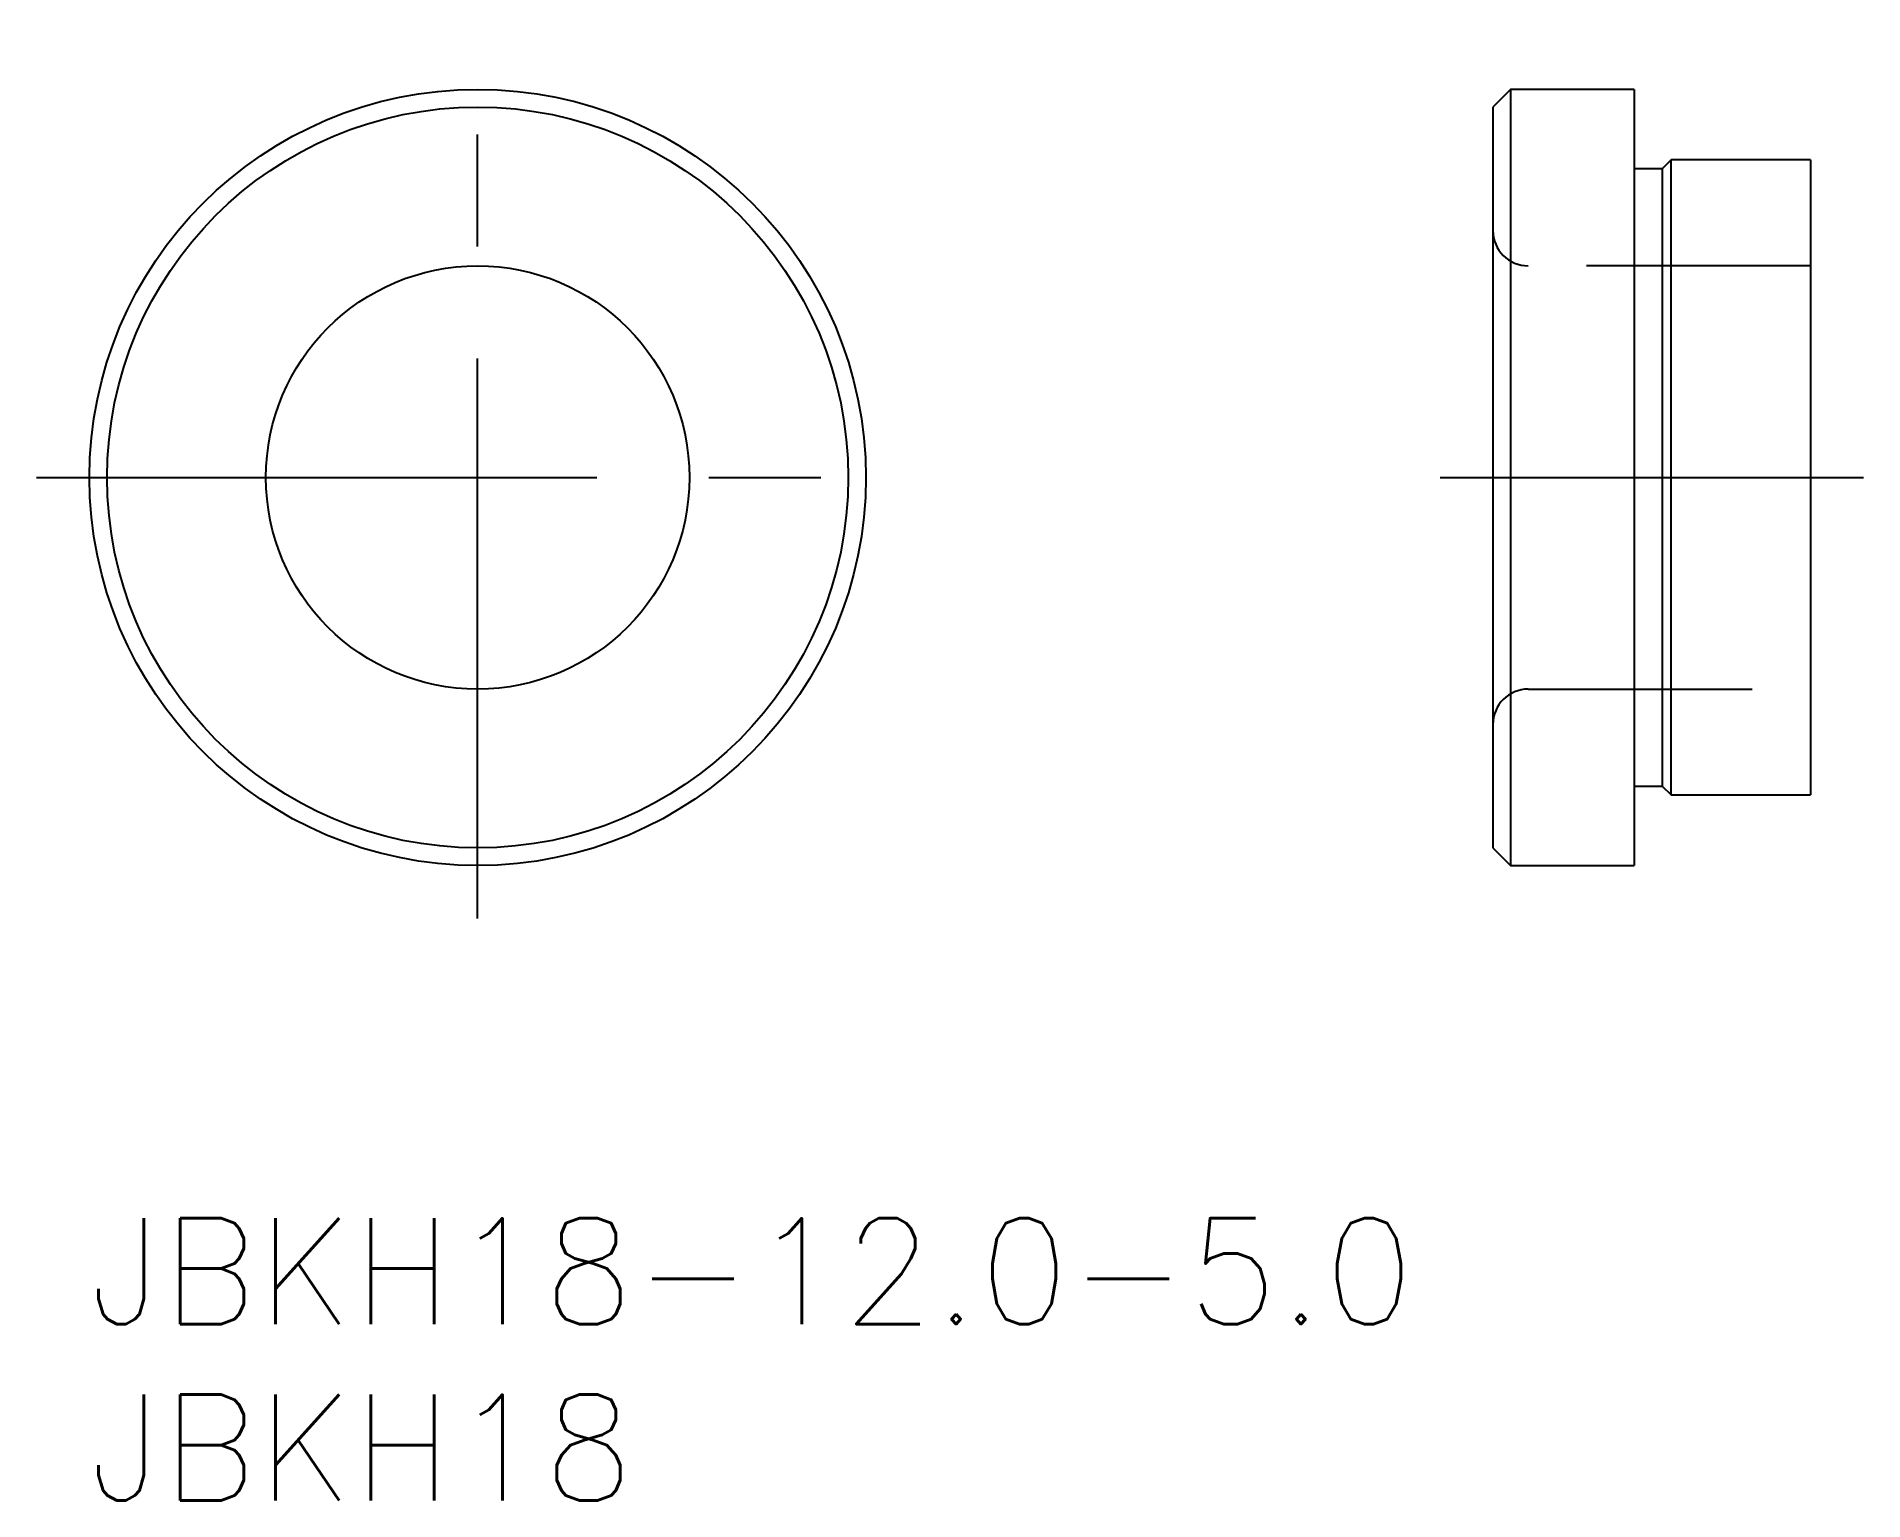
# Model space of a CAD drawing. Extents: x -1.5 to 50.3, y -8 to 33.5.
import ezdxf

# ---------------------------------------------------------------- set-up
doc = ezdxf.new("R2010")
doc.units = 0
doc.header["$LTSCALE"] = 0.5
doc.linetypes.add('CENTER', pattern=[50.8, 31.75, -6.35, 6.35, -6.35])
doc.linetypes.add('DASHED', pattern=[19.05, 12.7, -6.35])
for name, color, linetype in [('MSM_CENTER', 1, 'CENTER'), ('MSM_CONTINUOUS', 7, 'CONTINUOUS'), ('MSM_DASHED', 4, 'DASHED'), ('MSM_PART_NUMBER', 7, 'CONTINUOUS')]:
    doc.layers.add(name, color=color, linetype=linetype)
doc.styles.get("Standard").update_dxf_attribs({"font": 'txt.shx', "height": 1, "bigfont": 'bigfont.shx'})

# ---------------------------------------------------------------- blocks, each defined once
blk = doc.blocks.new('*U15')
at = {"layer": 'MSM_PART_NUMBER'}
blk.add_text('JBKH18-12.0-5.0', height=3, dxfattribs=at).set_placement((0, -3))
blk = doc.blocks.new('*U16')
at = {"layer": 'MSM_PART_NUMBER'}
blk.add_text('JBKH18', height=3, dxfattribs=at).set_placement((0, -8))

msp = doc.modelspace()

# ---------------------------------------------------------------- linework, layer by layer
at = {"layer": 'MSM_CENTER'}
for p, q in [((11, 8.5), (11, 33.5)), ((-1.5, 21), (23.5, 21)), ((38.27, 21), (50.27, 21))]:
    msp.add_line(p, q, dxfattribs=at)
at = {"layer": 'MSM_CONTINUOUS'}
for p, q in [((40.27, 32), (39.77, 31.5)), ((43.77, 32), (40.27, 32)), ((40.27, 32), (40.27, 10)), ((43.77, 32), (43.77, 10)), ((39.77, 31.5), (39.77, 10.5)), ((44.57, 29.75), (43.77, 29.75)), ((44.82, 30), (44.57, 29.75)), ((44.57, 29.75), (44.57, 12.25)), ((48.77, 30), (44.82, 30)), ((44.82, 12), (44.82, 30)), ((48.77, 30), (48.77, 12)), ((43.77, 12.25), (44.57, 12.25)), ((44.57, 12.25), (44.82, 12)), ((44.82, 12), (48.77, 12)), ((39.77, 10.5), (40.27, 10)), ((40.27, 10), (43.77, 10))]:
    msp.add_line(p, q, dxfattribs=at)
for radius in [11, 10.5, 6]:
    msp.add_circle((11, 21), radius, dxfattribs=at)
at = {"layer": 'MSM_DASHED'}
for p, q in [((48.77, 27), (40.77, 27)), ((40.77, 15), (48.77, 15))]:
    msp.add_line(p, q, dxfattribs=at)
for centre, start, end in [((40.77, 28), 180, 270), ((40.77, 14), 90, 180)]:
    msp.add_arc(centre, 1, start, end, dxfattribs=at)

# ---------------------------------------------------------------- block references
at = {"layer": 'MSM_CONTINUOUS'}
for name in ['*U15', '*U16']:
    msp.add_blockref(name, (0, 0), dxfattribs=at)

doc.saveas('drawing.dxf')
